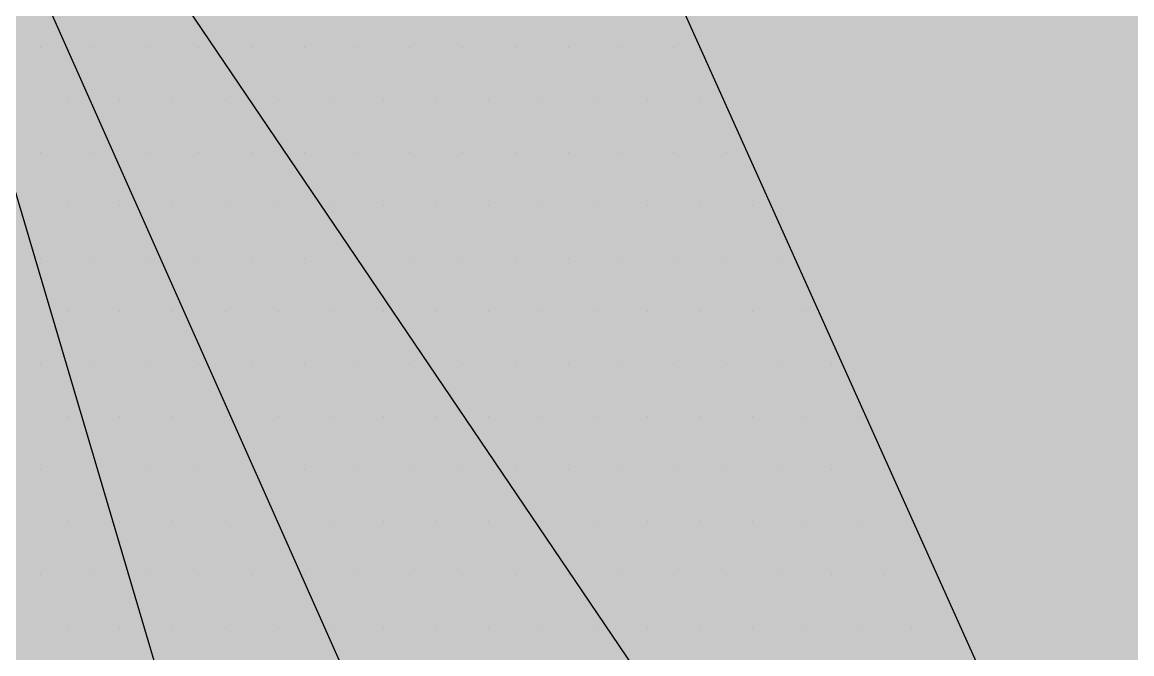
# Paper-space layout 'Layout1' of a CAD drawing. Extents: x -43 to 2298, y -18 to 768.
# Drawn here: x 138.001 to 139.159, y 269.429 to 270.088 of the extents above; entities that cross this region are included whole.
import ezdxf

# ---------------------------------------------------------------- set-up
doc = ezdxf.new("R2010")
doc.units = 0
doc.header["$LTSCALE"] = 2
doc.linetypes.add('CACHEX2', pattern=[0.75, 0.5, -0.25])
doc.layers.add('CARTOUCHE', color=7, linetype='Continuous')
doc.layers.add('LOGO', color=7, linetype='Continuous')

# ---------------------------------------------------------------- blocks, each defined once
blk = doc.blocks.new('A$C715108E3')
at = {"layer": 'LOGO', "color": 131}
for p, q in [((-13.2767, 0.0618), (-13.2767, 0.0618)), ((-13.1849, 0.0618), (-13.1849, 0.0618)), ((-13.0934, 0.0618), (-13.0934, 0.0618)), ((-13.0016, 0.0618), (-13.0016, 0.0618)), ((-12.9098, 0.0618), (-12.9098, 0.0618)), ((-12.8179, 0.0618), (-12.8179, 0.0618)), ((-12.7265, 0.0618), (-12.7265, 0.0618)), ((-12.6346, 0.0618), (-12.6346, 0.0618)), ((-12.5426, 0.0618), (-12.5426, 0.0618)), ((-12.4514, 0.0618), (-12.4514, 0.0618)), ((-12.3593, 0.0618), (-12.3593, 0.0618)), ((-12.2673, 0.0618), (-12.2673, 0.0618)), ((-12.176, 0.0618), (-12.176, 0.0618)), ((-13.231, -0.0294), (-13.231, -0.0294)), ((-13.1392, -0.0294), (-13.1392, -0.0294)), ((-13.0473, -0.0294), (-13.0473, -0.0294)), ((-12.9559, -0.0294), (-12.9559, -0.0294)), ((-12.864, -0.0294), (-12.864, -0.0294)), ((-12.7722, -0.0294), (-12.7722, -0.0294)), ((-12.6804, -0.0294), (-12.6804, -0.0294)), ((-12.5889, -0.0294), (-12.5889, -0.0294)), ((-12.4971, -0.0294), (-12.4971, -0.0294)), ((-12.4051, -0.0294), (-12.4051, -0.0294)), ((-12.3138, -0.0294), (-12.3138, -0.0294)), ((-12.2218, -0.0294), (-12.2218, -0.0294)), ((-12.1298, -0.0294), (-12.1298, -0.0294)), ((-13.2767, -0.1218), (-13.2767, -0.1218)), ((-13.1849, -0.1218), (-13.1849, -0.1218)), ((-13.0934, -0.1218), (-13.0934, -0.1218)), ((-13.0016, -0.1218), (-13.0016, -0.1218)), ((-12.9098, -0.1218), (-12.9098, -0.1218)), ((-12.8179, -0.1218), (-12.8179, -0.1218)), ((-12.7265, -0.1218), (-12.7265, -0.1218)), ((-12.6346, -0.1218), (-12.6346, -0.1218)), ((-12.5426, -0.1218), (-12.5426, -0.1218)), ((-12.4514, -0.1218), (-12.4514, -0.1218)), ((-12.3593, -0.1218), (-12.3593, -0.1218)), ((-12.2673, -0.1218), (-12.2673, -0.1218)), ((-12.176, -0.1218), (-12.176, -0.1218)), ((-12.0842, -0.1218), (-12.0842, -0.1218)), ((-13.231, -0.2131), (-13.231, -0.2131)), ((-13.1392, -0.2131), (-13.1392, -0.2131)), ((-13.0473, -0.2131), (-13.0473, -0.2131)), ((-12.9559, -0.2131), (-12.9559, -0.2131)), ((-12.864, -0.2131), (-12.864, -0.2131)), ((-12.7722, -0.2131), (-12.7722, -0.2131)), ((-12.6804, -0.2131), (-12.6804, -0.2131)), ((-12.5889, -0.2131), (-12.5889, -0.2131)), ((-12.4971, -0.2131), (-12.4971, -0.2131)), ((-12.4051, -0.2131), (-12.4051, -0.2131)), ((-12.3138, -0.2131), (-12.3138, -0.2131)), ((-12.2218, -0.2131), (-12.2218, -0.2131)), ((-12.1298, -0.2131), (-12.1298, -0.2131)), ((-12.0385, -0.2131), (-12.0385, -0.2131)), ((-13.2767, -0.3047), (-13.2767, -0.3047)), ((-13.1849, -0.3047), (-13.1849, -0.3047)), ((-13.0934, -0.3047), (-13.0934, -0.3047)), ((-13.0016, -0.3047), (-13.0016, -0.3047)), ((-12.9098, -0.3047), (-12.9098, -0.3047)), ((-12.8179, -0.3047), (-12.8179, -0.3047)), ((-12.7265, -0.3047), (-12.7265, -0.3047)), ((-12.6346, -0.3047), (-12.6346, -0.3047)), ((-12.5426, -0.3047), (-12.5426, -0.3047)), ((-12.4514, -0.3047), (-12.4514, -0.3047)), ((-12.3593, -0.3047), (-12.3593, -0.3047)), ((-12.2673, -0.3047), (-12.2673, -0.3047)), ((-12.176, -0.3047), (-12.176, -0.3047)), ((-12.0842, -0.3047), (-12.0842, -0.3047)), ((-11.9926, -0.3047), (-11.9926, -0.3047)), ((-13.231, -0.3969), (-13.231, -0.3969)), ((-13.1392, -0.3969), (-13.1392, -0.3969)), ((-13.0473, -0.3969), (-13.0473, -0.3969)), ((-12.9559, -0.3969), (-12.9559, -0.3969)), ((-12.864, -0.3969), (-12.864, -0.3969)), ((-12.7722, -0.3969), (-12.7722, -0.3969)), ((-12.6804, -0.3969), (-12.6804, -0.3969)), ((-12.5889, -0.3969), (-12.5889, -0.3969)), ((-12.4971, -0.3969), (-12.4971, -0.3969)), ((-12.4051, -0.3969), (-12.4051, -0.3969)), ((-12.3138, -0.3969), (-12.3138, -0.3969)), ((-12.2218, -0.3969), (-12.2218, -0.3969)), ((-12.1298, -0.3969), (-12.1298, -0.3969)), ((-12.0385, -0.3969), (-12.0385, -0.3969)), ((-11.9465, -0.3969), (-11.9465, -0.3969)), ((-13.2767, -0.4884), (-13.2767, -0.4884)), ((-13.1849, -0.4884), (-13.1849, -0.4884)), ((-13.0934, -0.4884), (-13.0934, -0.4884)), ((-13.0016, -0.4884), (-13.0016, -0.4884)), ((-12.9098, -0.4884), (-12.9098, -0.4884)), ((-12.8179, -0.4884), (-12.8179, -0.4884)), ((-12.7265, -0.4884), (-12.7265, -0.4884)), ((-12.6346, -0.4884), (-12.6346, -0.4884)), ((-12.5426, -0.4884), (-12.5426, -0.4884)), ((-12.4514, -0.4884), (-12.4514, -0.4884)), ((-12.3593, -0.4884), (-12.3593, -0.4884)), ((-12.2673, -0.4884), (-12.2673, -0.4884)), ((-12.176, -0.4884), (-12.176, -0.4884)), ((-12.0842, -0.4884), (-12.0842, -0.4884)), ((-11.9926, -0.4884), (-11.9926, -0.4884)), ((-11.9009, -0.4884), (-11.9009, -0.4884)), ((-13.231, -0.5799), (-13.231, -0.5799)), ((-13.1392, -0.5799), (-13.1392, -0.5799)), ((-13.0473, -0.5799), (-13.0473, -0.5799)), ((-12.9559, -0.5799), (-12.9559, -0.5799)), ((-12.864, -0.5799), (-12.864, -0.5799)), ((-12.7722, -0.5799), (-12.7722, -0.5799)), ((-12.6804, -0.5799), (-12.6804, -0.5799)), ((-12.5889, -0.5799), (-12.5889, -0.5799)), ((-12.4971, -0.5799), (-12.4971, -0.5799)), ((-12.4051, -0.5799), (-12.4051, -0.5799)), ((-12.3138, -0.5799), (-12.3138, -0.5799)), ((-12.2218, -0.5799), (-12.2218, -0.5799)), ((-12.1298, -0.5799), (-12.1298, -0.5799)), ((-12.0385, -0.5799), (-12.0385, -0.5799)), ((-11.9465, -0.5799), (-11.9465, -0.5799)), ((-11.8548, -0.5799), (-11.8548, -0.5799)), ((-13.2767, -0.6724), (-13.2767, -0.6724)), ((-13.1849, -0.6724), (-13.1849, -0.6724)), ((-13.0934, -0.6724), (-13.0934, -0.6724)), ((-13.0016, -0.6724), (-13.0016, -0.6724)), ((-12.9098, -0.6724), (-12.9098, -0.6724)), ((-12.8179, -0.6724), (-12.8179, -0.6724)), ((-12.7265, -0.6724), (-12.7265, -0.6724)), ((-12.6346, -0.6724), (-12.6346, -0.6724)), ((-12.5426, -0.6724), (-12.5426, -0.6724)), ((-12.4514, -0.6724), (-12.4514, -0.6724)), ((-12.3593, -0.6724), (-12.3593, -0.6724)), ((-12.2673, -0.6724), (-12.2673, -0.6724)), ((-12.176, -0.6724), (-12.176, -0.6724)), ((-12.0842, -0.6724), (-12.0842, -0.6724)), ((-11.9926, -0.6724), (-11.9926, -0.6724)), ((-11.9009, -0.6724), (-11.9009, -0.6724)), ((-11.8089, -0.6724), (-11.8089, -0.6724)), ((-13.231, -0.7635), (-13.231, -0.7635)), ((-13.1392, -0.7635), (-13.1392, -0.7635)), ((-13.0473, -0.7635), (-13.0473, -0.7635)), ((-12.9559, -0.7635), (-12.9559, -0.7635)), ((-12.864, -0.7635), (-12.864, -0.7635)), ((-12.7722, -0.7635), (-12.7722, -0.7635)), ((-12.6804, -0.7635), (-12.6804, -0.7635)), ((-12.5889, -0.7635), (-12.5889, -0.7635)), ((-12.4971, -0.7635), (-12.4971, -0.7635)), ((-12.4051, -0.7635), (-12.4051, -0.7635)), ((-12.3138, -0.7635), (-12.3138, -0.7635)), ((-12.2218, -0.7635), (-12.2218, -0.7635)), ((-12.1298, -0.7635), (-12.1298, -0.7635)), ((-12.0385, -0.7635), (-12.0385, -0.7635)), ((-11.9465, -0.7635), (-11.9465, -0.7635)), ((-11.8548, -0.7635), (-11.8548, -0.7635)), ((-11.7628, -0.7635), (-11.7628, -0.7635)), ((-13.2767, -0.855), (-13.2767, -0.855)), ((-13.1849, -0.855), (-13.1849, -0.855)), ((-13.0934, -0.855), (-13.0934, -0.855)), ((-13.0016, -0.855), (-13.0016, -0.855)), ((-12.9098, -0.855), (-12.9098, -0.855)), ((-12.8179, -0.855), (-12.8179, -0.855)), ((-12.7265, -0.855), (-12.7265, -0.855)), ((-12.6346, -0.855), (-12.6346, -0.855)), ((-12.5426, -0.855), (-12.5426, -0.855)), ((-12.4514, -0.855), (-12.4514, -0.855)), ((-12.3593, -0.855), (-12.3593, -0.855)), ((-12.2673, -0.855), (-12.2673, -0.855)), ((-12.176, -0.855), (-12.176, -0.855)), ((-12.0842, -0.855), (-12.0842, -0.855)), ((-11.9926, -0.855), (-11.9926, -0.855)), ((-11.9009, -0.855), (-11.9009, -0.855)), ((-11.8089, -0.855), (-11.8089, -0.855)), ((-13.231, -0.9474), (-13.231, -0.9474)), ((-13.1392, -0.9474), (-13.1392, -0.9474)), ((-13.0473, -0.9474), (-13.0473, -0.9474)), ((-12.9559, -0.9474), (-12.9559, -0.9474)), ((-12.864, -0.9474), (-12.864, -0.9474)), ((-12.7722, -0.9474), (-12.7722, -0.9474)), ((-12.6804, -0.9474), (-12.6804, -0.9474)), ((-12.5889, -0.9474), (-12.5889, -0.9474)), ((-12.4971, -0.9474), (-12.4971, -0.9474)), ((-12.4051, -0.9474), (-12.4051, -0.9474)), ((-12.3138, -0.9474), (-12.3138, -0.9474)), ((-12.2218, -0.9474), (-12.2218, -0.9474)), ((-12.1298, -0.9474), (-12.1298, -0.9474)), ((-12.0385, -0.9474), (-12.0385, -0.9474)), ((-11.9465, -0.9474), (-11.9465, -0.9474)), ((-11.8548, -0.9474), (-11.8548, -0.9474)), ((-11.7628, -0.9474), (-11.7628, -0.9474))]:
    blk.add_line(p, q, dxfattribs=at)
blk.add_lwpolyline([(-17.4242, -1.4573), (-18.4152, -2.5691), (-18.6566, -2.9311), (-18.705, -3.0278), (-11.9873, -3.7284), (-11.0696, -3.3901), (-10.6346, -2.9311), (-6.8859, 2.3168), (-8.5773, 2.3168), (-9.0123, 2.2688), (-11.5252, -1.2823), (-12.7091, 1.3505), (-13.4102, 1.1331), (-14.1349, 0.795), (-14.1589, 0.6743), (-12.951, -2.0066)], close=True, dxfattribs=at)
blk = doc.blocks.new('A$C581E6685')
at = {"layer": 'LOGO'}
for color, points in [(142, [(-45.3965, 37.4846), (-39.5666, 28.8703), (-39.344, 28.5414), (-39.8519, 24.2064), (-36.9477, 25.4853), (-26.3566, 30.2032), (-36.1863, 24.0789), (-38.2746, 22.2236), (-38.1337, 21.2132), (-33.6363, 11.1845), (-39.5393, 21.4709), (-40.6525, 23.2405), (-42.0615, 23.3525), (-53.1072, 18.3767), (-43.3972, 24.4856), (-40.4756, 26.2259), (-40.684, 26.8894)]), (140, [(-45.3965, 37.4846), (-41.9745, 25.9278), (-41.7809, 23.8865), (-42.0615, 23.3525), (-44.9268, 21.9767), (-53.1072, 18.3767), (-40.8028, 21.6905), (-39.5666, 22.0268), (-38.2746, 22.2236), (-38.1337, 21.2132), (-33.6363, 11.1845), (-36.0802, 21.4612), (-37.3405, 24.3346), (-37.4251, 24.9804), (-36.9477, 25.4853), (-26.3566, 30.2032), (-37.8747, 26.8339), (-39.7286, 26.4119), (-40.3751, 26.6371), (-40.684, 26.8894)])]:
    blk.add_hatch(color=color, dxfattribs=at).paths.add_polyline_path(points)
at = {"layer": 'LOGO', "color": 142}
blk.add_lwpolyline([(-45.3965, 37.4846), (-39.3434, 28.5414), (-39.8519, 24.2064), (-36.9477, 25.4853), (-26.3566, 30.2032), (-36.1857, 24.0789), (-38.2739, 22.2236), (-38.1337, 21.2132), (-33.6358, 11.1845), (-39.5393, 21.4709), (-40.6518, 23.2405), (-42.0615, 23.3525), (-53.1072, 18.3767), (-43.3964, 24.4856), (-40.4756, 26.2259), (-40.6836, 26.8894)], close=True, dxfattribs=at)
at = {"layer": 'LOGO', "color": 140}
blk.add_lwpolyline([(-45.3965, 37.4846), (-41.9745, 25.9278), (-41.7804, 23.8865), (-42.0615, 23.3525), (-44.9268, 21.9767), (-53.1072, 18.3767), (-40.8028, 21.6905), (-39.5666, 22.0268), (-38.2739, 22.2236), (-38.1337, 21.2132), (-33.6358, 11.1845), (-36.0802, 21.4612), (-37.3405, 24.3346), (-37.4251, 24.9804), (-36.9477, 25.4853), (-26.3566, 30.2032), (-37.8741, 26.8339), (-39.7286, 26.4119), (-40.3748, 26.6371), (-40.6836, 26.8894)], close=True, dxfattribs=at)
at = {"layer": 'LOGO', "color": 32, "linetype": 'CACHEX2', "ltscale": 1.5}
blk.add_ellipse((-38.0538, 23.8138), major_axis=(-19.0311, -3.534), ratio=0.590567, dxfattribs=at)
at = {"layer": 'LOGO', "color": 32}
blk.add_ellipse((-37.6144, 23.8499), major_axis=(-13.5768, -4.2839), ratio=0.791971, dxfattribs=at)
at = {"layer": 'CARTOUCHE'}
blk.add_blockref('A$C715108E3', (-31.6739, 36.3189), dxfattribs=at)

psp = doc.layouts.get("Layout1")

# ---------------------------------------------------------------- hatches: boundary and pattern name
at = {"layer": 'CARTOUCHE', "true_color": 0xffffff}
h = psp.add_hatch(color=7, dxfattribs=at)
h.dxf.hatch_style = 1
edge = h.paths.add_edge_path()
edge.add_spline(control_points=[(127.7197, 272.4748), (127.7197, 261.5837), (127.7197, 250.6925), (127.7197, 246.8525), (131.5597, 246.8525), (177.0989, 246.8525), (222.6382, 246.8525), (226.4782, 246.8525), (226.4782, 250.6925), (226.4782, 261.5837), (226.4782, 272.4748), (226.4782, 276.3148), (222.6382, 276.3148), (177.0989, 276.3148), (131.5597, 276.3148), (127.7197, 276.3148), (127.7197, 272.4748)], knot_values=[0, 0, 0, 1, 1, 2.570796, 2.570796, 3.570796, 3.570796, 5.141593, 5.141593, 6.141593, 6.141593, 7.712389, 7.712389, 8.712389, 8.712389, 10.283185, 10.283185, 10.283185], weights=[1, 1, 1, 0.707107, 1, 1, 1, 0.707107, 1, 1, 1, 0.707107, 1, 1, 1, 0.707107, 1], degree=2, periodic=0)

# ---------------------------------------------------------------- linework, layer by layer
at = {"layer": 'CARTOUCHE'}
psp.add_rational_spline([(127.7197, 272.4748), (127.7197, 261.5837), (127.7197, 250.6925), (127.7197, 246.8525), (131.5597, 246.8525), (177.0989, 246.8525), (222.6382, 246.8525), (226.4782, 246.8525), (226.4782, 250.6925), (226.4782, 261.5837), (226.4782, 272.4748), (226.4782, 276.3148), (222.6382, 276.3148), (177.0989, 276.3148), (131.5597, 276.3148), (127.7197, 276.3148), (127.7197, 272.4748)], [1, 1, 1, 0.707106781187, 1, 1, 1, 0.707106781187, 1, 1, 1, 0.707106781187, 1, 1, 1, 0.707106781187, 1], degree=2, knots=[0, 0, 0, 1, 1, 2.570796, 2.570796, 3.570796, 3.570796, 5.141593, 5.141593, 6.141593, 6.141593, 7.712389, 7.712389, 8.712389, 8.712389, 10.283185, 10.283185, 10.283185], dxfattribs=at)

# ---------------------------------------------------------------- block references
at = {"layer": 'CARTOUCHE', "xscale": 0.6, "yscale": 0.6, "zscale": 0.6}
psp.add_blockref('A$C581E6685', (164.9904, 248.2331), dxfattribs=at)

doc.saveas('drawing.dxf')
